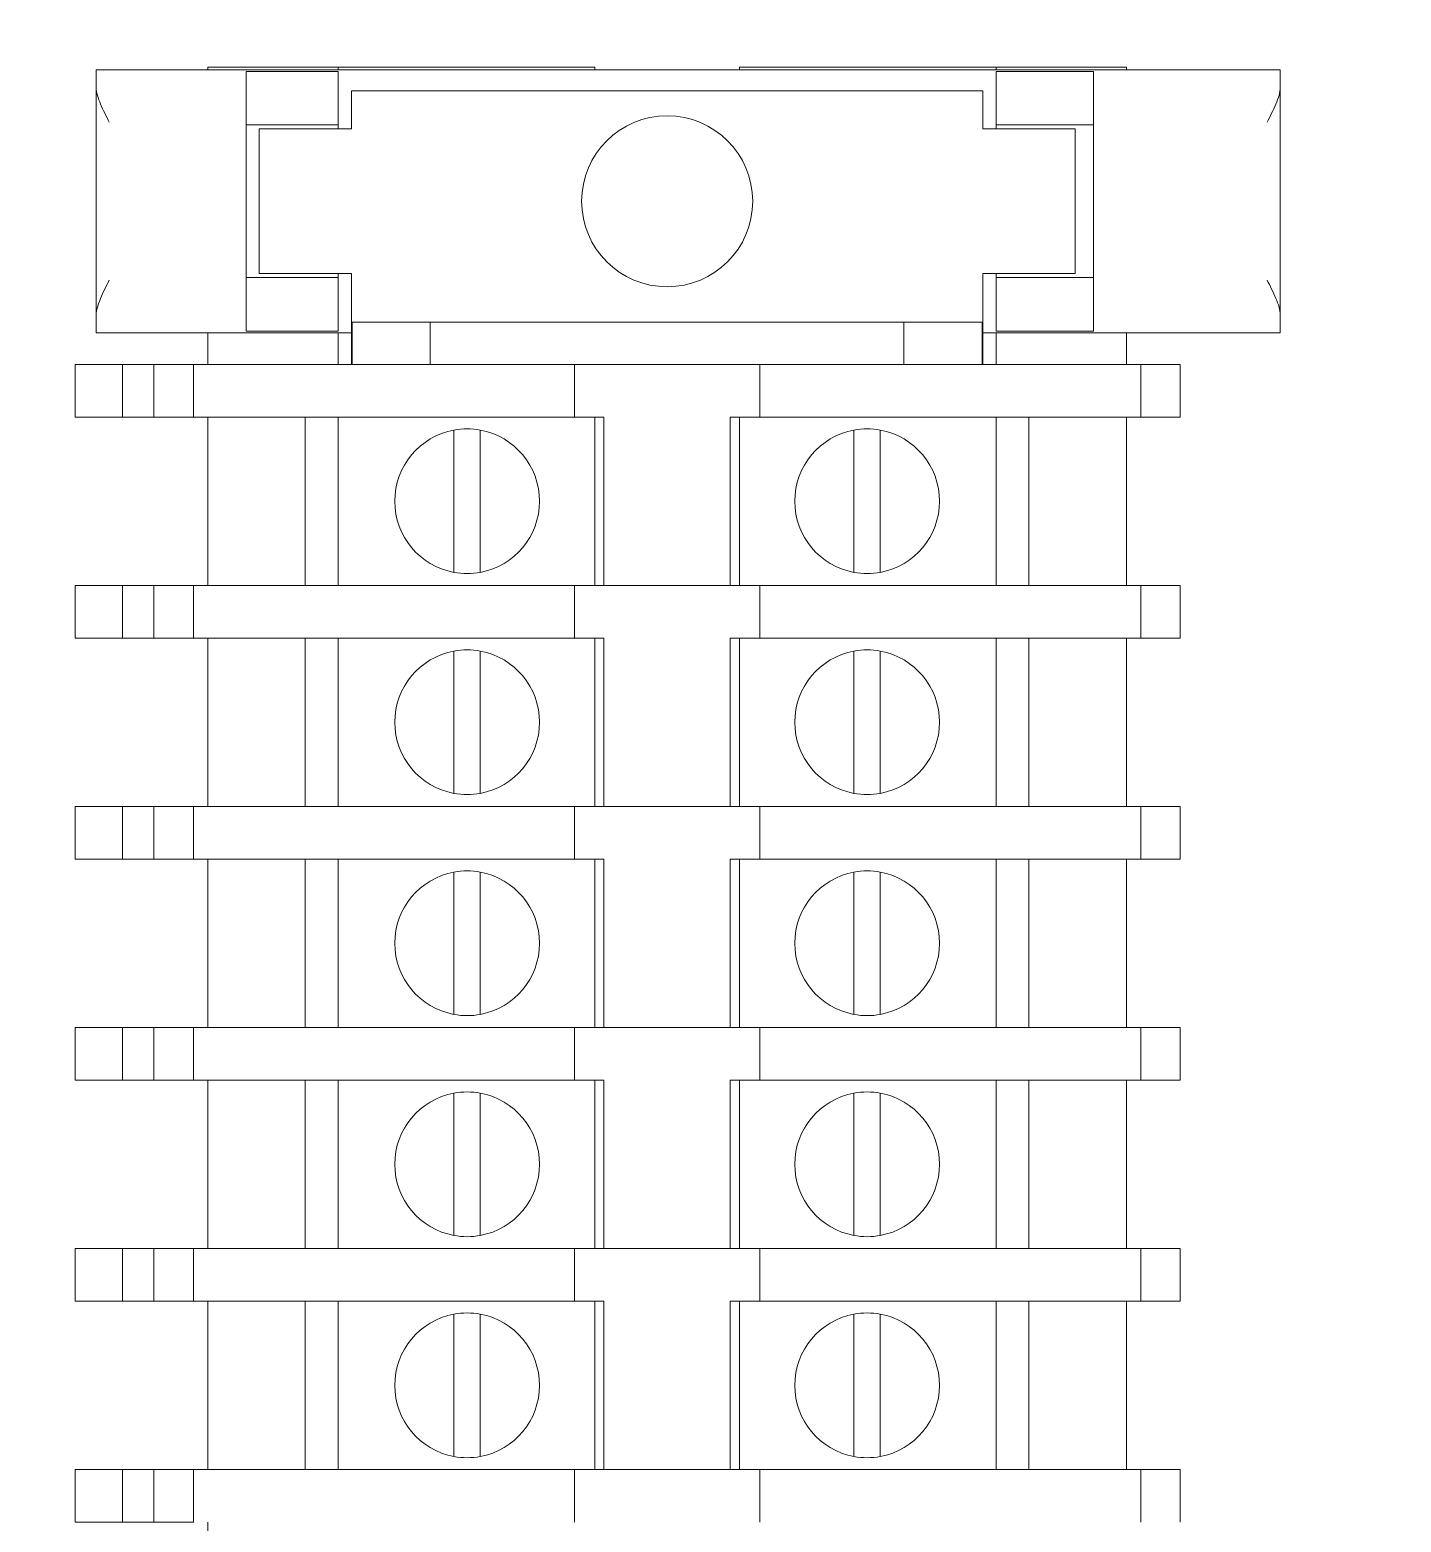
# Model space of a CAD drawing. Header units: millimetres. Extents: x 0 to 5940, y 0 to 4200.
# Drawn here: x 2229.1 to 2281.3, y 3108.2 to 3164.9 of the extents above; entities that cross this region are included whole.
import ezdxf

# ---------------------------------------------------------------- set-up
doc = ezdxf.new("R2010")
doc.units = ezdxf.units.MM
doc.header["$LTSCALE"] = 10
doc.layers.add('가시적인 것(ISO)', color=3, linetype='Continuous', lineweight=5, true_color=0x00ff00)
doc.layers.add('해치(ISO)', color=7, linetype='Continuous', lineweight=5)

msp = doc.modelspace()

# ---------------------------------------------------------------- hatches: boundary and pattern name
at = {"layer": '해치(ISO)'}
h = msp.add_hatch(dxfattribs=at)
h.set_pattern_fill('ANSI31', color=256, scale=254, angle=75.0002, style=0)
h.set_pattern_definition([(120.0002, (0, 0), (-27.49626, -15.87508), [])])
edge = h.paths.add_edge_path()
edge.add_line((2554.062, 3517.714), (2581.562, 3517.714))
edge.add_ellipse((2581.562, 3513.214), major_axis=(0, 4.5), ratio=1, start_angle=270, end_angle=360, ccw=False)
edge.add_line((2586.062, 3513.214), (2586.062, 3485.714))
edge.add_ellipse((2589.062, 3485.714), major_axis=(-3, 0), ratio=1, start_angle=0, end_angle=90)
edge.add_line((2589.062, 3482.714), (2591.062, 3482.714))
edge.add_line((2591.062, 3482.714), (2591.062, 3522.714))
edge.add_line((2591.062, 3522.714), (2551.062, 3522.714))
edge.add_line((2551.062, 3522.714), (2551.062, 3520.714))
edge.add_ellipse((2554.062, 3520.714), major_axis=(-3, 0), ratio=1, start_angle=0, end_angle=90)
edge = h.paths.add_edge_path()
edge.add_line((1795.662, 3482.714), (1797.662, 3482.714))
edge.add_ellipse((1797.662, 3485.714), major_axis=(0, -3), ratio=1, start_angle=0, end_angle=90)
edge.add_line((1800.662, 3485.714), (1800.662, 3513.214))
edge.add_ellipse((1805.162, 3513.214), major_axis=(-4.5, 0), ratio=1, start_angle=270, end_angle=360, ccw=False)
edge.add_line((1805.162, 3517.714), (1832.662, 3517.714))
edge.add_ellipse((1832.662, 3520.714), major_axis=(0, -3), ratio=1, start_angle=0, end_angle=90)
edge.add_line((1835.662, 3520.714), (1835.662, 3522.714))
edge.add_line((1835.662, 3522.714), (1795.662, 3522.714))
edge.add_line((1795.662, 3522.714), (1795.662, 3482.714))
edge = h.paths.add_edge_path()
edge.add_line((1795.662, 2817.314), (1795.662, 2777.314))
edge.add_line((1795.662, 2777.314), (1835.662, 2777.314))
edge.add_line((1835.662, 2777.314), (1835.662, 2779.314))
edge.add_ellipse((1832.662, 2779.314), major_axis=(3, 0), ratio=1, start_angle=0, end_angle=90)
edge.add_line((1832.662, 2782.314), (1804.901, 2782.314))
edge.add_ellipse((1804.901, 2786.814), major_axis=(0, -4.5), ratio=1, start_angle=269.5089, end_angle=360, ccw=False)
edge.add_line((1800.401, 2786.853), (1800.636, 2814.289))
edge.add_ellipse((1797.636, 2814.314), major_axis=(3, -0.026), ratio=1, start_angle=0, end_angle=90.4911)
edge.add_line((1797.636, 2817.314), (1795.662, 2817.314))
edge = h.paths.add_edge_path()
edge.add_line((2586.088, 2814.289), (2586.323, 2786.853))
edge.add_ellipse((2581.823, 2786.814), major_axis=(4.5, 0.039), ratio=1, start_angle=269.5089, end_angle=360, ccw=False)
edge.add_line((2581.823, 2782.314), (2554.062, 2782.314))
edge.add_ellipse((2554.062, 2779.314), major_axis=(0, 3), ratio=1, start_angle=0, end_angle=90)
edge.add_line((2551.062, 2779.314), (2551.062, 2777.314))
edge.add_line((2551.062, 2777.314), (2591.062, 2777.314))
edge.add_line((2591.062, 2777.314), (2591.062, 2817.314))
edge.add_line((2591.062, 2817.314), (2589.088, 2817.314))
edge.add_ellipse((2589.088, 2814.314), major_axis=(0, 3), ratio=1, start_angle=0, end_angle=90.4911)

# ---------------------------------------------------------------- linework, layer by layer
at = {"layer": '가시적인 것(ISO)'}
for p, q in [((2235.904, 3163.514), (2235.929, 3163.514)), ((2235.904, 3163.514), (2235.904, 3163.414)), ((2235.929, 3163.514), (2236.662, 3163.514)), ((2238.862, 3163.514), (2236.662, 3163.514)), ((2238.862, 3163.514), (2240.862, 3163.514)), ((2250.612, 3163.514), (2240.862, 3163.514)), ((2240.862, 3163.514), (2240.862, 3163.414)), ((2250.612, 3163.414), (2250.612, 3163.514)), ((2256.112, 3163.514), (2256.112, 3163.414)), ((2265.862, 3163.514), (2256.112, 3163.514)), ((2265.862, 3163.514), (2267.862, 3163.514)), ((2265.862, 3163.514), (2265.862, 3163.414)), ((2270.062, 3163.514), (2267.862, 3163.514)), ((2270.062, 3163.514), (2270.795, 3163.514)), ((2270.795, 3163.514), (2270.82, 3163.514)), ((2270.82, 3163.514), (2270.82, 3163.414)), ((2276.662, 3163.414), (2231.662, 3163.414)), ((2231.662, 3163.414), (2231.662, 3162.737)), ((2237.362, 3161.414), (2237.362, 3163.351)), ((2240.862, 3163.351), (2237.362, 3163.351)), ((2240.862, 3163.351), (2240.862, 3161.414)), ((2265.862, 3161.414), (2265.862, 3163.351)), ((2269.562, 3163.351), (2265.862, 3163.351)), ((2269.562, 3163.351), (2269.562, 3161.414)), ((2276.662, 3162.737), (2276.662, 3163.414)), ((2231.662, 3154.091), (2231.662, 3162.737)), ((2241.362, 3161.164), (2241.362, 3162.614)), ((2241.362, 3162.614), (2265.362, 3162.614)), ((2265.362, 3162.614), (2265.362, 3161.164)), ((2276.662, 3154.091), (2276.662, 3162.737)), ((2237.362, 3155.414), (2237.362, 3161.414)), ((2237.362, 3161.314), (2240.862, 3161.314)), ((2240.862, 3161.164), (2240.862, 3161.414)), ((2265.862, 3161.164), (2265.862, 3161.414)), ((2265.862, 3161.314), (2269.562, 3161.314)), ((2269.562, 3155.414), (2269.562, 3161.414)), ((2240.362, 3161.164), (2237.862, 3161.164)), ((2237.862, 3155.664), (2237.862, 3161.164)), ((2240.362, 3161.164), (2241.362, 3161.164)), ((2265.362, 3161.164), (2266.362, 3161.164)), ((2268.862, 3161.164), (2266.362, 3161.164)), ((2268.862, 3155.664), (2268.862, 3161.164)), ((2237.862, 3155.664), (2240.362, 3155.664)), ((2241.362, 3155.664), (2240.362, 3155.664)), ((2240.862, 3155.414), (2240.862, 3155.664)), ((2241.362, 3155.314), (2241.362, 3155.664)), ((2265.362, 3155.664), (2265.362, 3155.314)), ((2266.362, 3155.664), (2265.362, 3155.664)), ((2265.862, 3155.414), (2265.862, 3155.664)), ((2266.362, 3155.664), (2268.862, 3155.664)), ((2237.362, 3155.514), (2240.862, 3155.514)), ((2237.362, 3153.478), (2237.362, 3155.414)), ((2240.862, 3155.414), (2240.862, 3153.478)), ((2241.362, 3153.814), (2241.362, 3155.314)), ((2265.362, 3155.314), (2265.362, 3153.814)), ((2265.862, 3155.514), (2269.562, 3155.514)), ((2265.862, 3153.478), (2265.862, 3155.414)), ((2269.562, 3155.414), (2269.562, 3153.478)), ((2231.662, 3154.091), (2231.662, 3153.414)), ((2276.662, 3153.414), (2276.662, 3154.091)), ((2241.362, 3153.414), (2231.662, 3153.414)), ((2235.904, 3153.414), (2235.904, 3152.214)), ((2237.362, 3153.478), (2240.862, 3153.478)), ((2240.862, 3153.414), (2240.862, 3152.214)), ((2241.362, 3153.814), (2241.392, 3153.814)), ((2241.362, 3152.214), (2241.362, 3153.814)), ((2241.948, 3153.814), (2241.392, 3153.814)), ((2241.392, 3152.214), (2241.392, 3153.814)), ((2241.948, 3153.814), (2243.776, 3153.814)), ((2243.776, 3153.814), (2244.362, 3153.814)), ((2247.362, 3153.814), (2244.362, 3153.814)), ((2244.362, 3152.214), (2244.362, 3153.814)), ((2247.362, 3153.814), (2259.362, 3153.814)), ((2262.362, 3153.814), (2259.362, 3153.814)), ((2262.362, 3153.814), (2262.948, 3153.814)), ((2262.362, 3152.214), (2262.362, 3153.814)), ((2262.948, 3153.814), (2264.776, 3153.814)), ((2265.331, 3153.814), (2264.776, 3153.814)), ((2265.331, 3153.814), (2265.331, 3152.214)), ((2265.331, 3153.814), (2265.362, 3153.814)), ((2265.362, 3153.814), (2265.362, 3152.214)), ((2276.662, 3153.414), (2265.362, 3153.414)), ((2265.862, 3153.478), (2269.562, 3153.478)), ((2265.862, 3153.414), (2265.862, 3152.214)), ((2270.82, 3153.414), (2270.82, 3152.214)), ((2232.662, 3152.214), (2230.862, 3152.214)), ((2230.862, 3152.214), (2230.862, 3150.214)), ((2233.862, 3152.214), (2232.662, 3152.214)), ((2232.662, 3152.214), (2232.662, 3150.214)), ((2235.362, 3152.214), (2233.862, 3152.214)), ((2233.862, 3152.214), (2233.862, 3150.214)), ((2235.362, 3152.214), (2236.762, 3152.214)), ((2235.362, 3152.214), (2235.362, 3150.214)), ((2248.362, 3152.214), (2236.762, 3152.214)), ((2248.362, 3152.214), (2249.839, 3152.214)), ((2256.885, 3152.214), (2249.839, 3152.214)), ((2249.839, 3152.214), (2249.839, 3150.214)), ((2256.885, 3152.214), (2258.362, 3152.214)), ((2256.885, 3152.214), (2256.885, 3150.214)), ((2269.962, 3152.214), (2258.362, 3152.214)), ((2269.962, 3152.214), (2271.362, 3152.214)), ((2272.862, 3152.214), (2271.362, 3152.214)), ((2271.362, 3152.214), (2271.362, 3150.214)), ((2272.862, 3152.214), (2272.862, 3150.214)), ((2232.662, 3150.214), (2230.862, 3150.214)), ((2233.862, 3150.214), (2232.662, 3150.214)), ((2235.362, 3150.214), (2233.862, 3150.214)), ((2235.362, 3150.214), (2236.762, 3150.214)), ((2235.904, 3150.214), (2235.904, 3143.814)), ((2248.362, 3150.214), (2236.762, 3150.214)), ((2239.612, 3150.214), (2239.612, 3143.814)), ((2240.862, 3150.214), (2240.862, 3143.814)), ((2248.362, 3150.214), (2249.839, 3150.214)), ((2250.962, 3150.214), (2249.839, 3150.214)), ((2250.612, 3150.214), (2250.612, 3143.814)), ((2250.962, 3150.214), (2250.962, 3143.814)), ((2255.762, 3150.214), (2255.762, 3143.814)), ((2256.885, 3150.214), (2255.762, 3150.214)), ((2256.112, 3150.214), (2256.112, 3143.814)), ((2256.885, 3150.214), (2258.362, 3150.214)), ((2269.962, 3150.214), (2258.362, 3150.214)), ((2265.862, 3150.214), (2265.862, 3143.814)), ((2267.112, 3150.214), (2267.112, 3143.814)), ((2269.962, 3150.214), (2271.362, 3150.214)), ((2270.82, 3150.214), (2270.82, 3143.814)), ((2272.862, 3150.214), (2271.362, 3150.214)), ((2245.262, 3145.869), (2245.262, 3148.16)), ((2246.262, 3148.16), (2246.262, 3145.869)), ((2260.462, 3145.869), (2260.462, 3148.16)), ((2261.462, 3148.16), (2261.462, 3145.869)), ((2232.662, 3143.814), (2230.862, 3143.814)), ((2230.862, 3143.814), (2230.862, 3141.814)), ((2233.862, 3143.814), (2232.662, 3143.814)), ((2232.662, 3143.814), (2232.662, 3141.814)), ((2235.362, 3143.814), (2233.862, 3143.814)), ((2233.862, 3143.814), (2233.862, 3141.814)), ((2235.362, 3143.814), (2236.762, 3143.814)), ((2235.362, 3143.814), (2235.362, 3141.814)), ((2248.362, 3143.814), (2236.762, 3143.814)), ((2248.362, 3143.814), (2249.839, 3143.814)), ((2256.885, 3143.814), (2249.839, 3143.814)), ((2249.839, 3143.814), (2249.839, 3141.814)), ((2255.762, 3143.814), (2250.962, 3143.814)), ((2256.885, 3143.814), (2258.362, 3143.814)), ((2256.885, 3143.814), (2256.885, 3141.814)), ((2269.962, 3143.814), (2258.362, 3143.814)), ((2269.962, 3143.814), (2271.362, 3143.814)), ((2272.862, 3143.814), (2271.362, 3143.814)), ((2271.362, 3143.814), (2271.362, 3141.814)), ((2272.862, 3143.814), (2272.862, 3141.814)), ((2232.662, 3141.814), (2230.862, 3141.814)), ((2233.862, 3141.814), (2232.662, 3141.814)), ((2235.362, 3141.814), (2233.862, 3141.814)), ((2235.362, 3141.814), (2236.762, 3141.814)), ((2235.904, 3141.814), (2235.904, 3135.414)), ((2248.362, 3141.814), (2236.762, 3141.814)), ((2239.612, 3141.814), (2239.612, 3135.414)), ((2240.862, 3141.814), (2240.862, 3135.414)), ((2248.362, 3141.814), (2249.839, 3141.814)), ((2250.962, 3141.814), (2249.839, 3141.814)), ((2250.612, 3141.814), (2250.612, 3135.414)), ((2250.962, 3141.814), (2250.962, 3135.414)), ((2255.762, 3141.814), (2255.762, 3135.414)), ((2256.885, 3141.814), (2255.762, 3141.814)), ((2256.112, 3141.814), (2256.112, 3135.414)), ((2256.885, 3141.814), (2258.362, 3141.814)), ((2269.962, 3141.814), (2258.362, 3141.814)), ((2265.862, 3141.814), (2265.862, 3135.414)), ((2267.112, 3141.814), (2267.112, 3135.414)), ((2269.962, 3141.814), (2271.362, 3141.814)), ((2270.82, 3141.814), (2270.82, 3135.414)), ((2272.862, 3141.814), (2271.362, 3141.814)), ((2245.262, 3137.469), (2245.262, 3139.76)), ((2246.262, 3139.76), (2246.262, 3137.469)), ((2260.462, 3137.469), (2260.462, 3139.76)), ((2261.462, 3139.76), (2261.462, 3137.469)), ((2232.662, 3135.414), (2230.862, 3135.414)), ((2230.862, 3135.414), (2230.862, 3133.414)), ((2233.862, 3135.414), (2232.662, 3135.414)), ((2232.662, 3135.414), (2232.662, 3133.414)), ((2235.362, 3135.414), (2233.862, 3135.414)), ((2233.862, 3135.414), (2233.862, 3133.414)), ((2235.362, 3135.414), (2236.762, 3135.414)), ((2235.362, 3135.414), (2235.362, 3133.414)), ((2248.362, 3135.414), (2236.762, 3135.414)), ((2248.362, 3135.414), (2249.839, 3135.414)), ((2256.885, 3135.414), (2249.839, 3135.414)), ((2249.839, 3135.414), (2249.839, 3133.414)), ((2255.762, 3135.414), (2250.962, 3135.414)), ((2256.885, 3135.414), (2258.362, 3135.414)), ((2256.885, 3135.414), (2256.885, 3133.414)), ((2269.962, 3135.414), (2258.362, 3135.414)), ((2269.962, 3135.414), (2271.362, 3135.414)), ((2272.862, 3135.414), (2271.362, 3135.414)), ((2271.362, 3135.414), (2271.362, 3133.414)), ((2272.862, 3135.414), (2272.862, 3133.414)), ((2232.662, 3133.414), (2230.862, 3133.414)), ((2233.862, 3133.414), (2232.662, 3133.414)), ((2235.362, 3133.414), (2233.862, 3133.414)), ((2235.362, 3133.414), (2236.762, 3133.414)), ((2235.904, 3133.414), (2235.904, 3127.014)), ((2248.362, 3133.414), (2236.762, 3133.414)), ((2239.612, 3133.414), (2239.612, 3127.014)), ((2240.862, 3133.414), (2240.862, 3127.014)), ((2248.362, 3133.414), (2249.839, 3133.414)), ((2250.962, 3133.414), (2249.839, 3133.414)), ((2250.612, 3133.414), (2250.612, 3127.014)), ((2250.962, 3133.414), (2250.962, 3127.014)), ((2255.762, 3133.414), (2255.762, 3127.014)), ((2256.885, 3133.414), (2255.762, 3133.414)), ((2256.112, 3133.414), (2256.112, 3127.014)), ((2256.885, 3133.414), (2258.362, 3133.414)), ((2269.962, 3133.414), (2258.362, 3133.414)), ((2265.862, 3133.414), (2265.862, 3127.014)), ((2267.112, 3133.414), (2267.112, 3127.014)), ((2269.962, 3133.414), (2271.362, 3133.414)), ((2270.82, 3133.414), (2270.82, 3127.014)), ((2272.862, 3133.414), (2271.362, 3133.414)), ((2245.262, 3129.069), (2245.262, 3131.36)), ((2246.262, 3131.36), (2246.262, 3129.069)), ((2260.462, 3129.069), (2260.462, 3131.36)), ((2261.462, 3131.36), (2261.462, 3129.069)), ((2232.662, 3127.014), (2230.862, 3127.014)), ((2230.862, 3127.014), (2230.862, 3125.014)), ((2233.862, 3127.014), (2232.662, 3127.014)), ((2232.662, 3127.014), (2232.662, 3125.014)), ((2235.362, 3127.014), (2233.862, 3127.014)), ((2233.862, 3127.014), (2233.862, 3125.014)), ((2235.362, 3127.014), (2236.762, 3127.014)), ((2235.362, 3127.014), (2235.362, 3125.014)), ((2248.362, 3127.014), (2236.762, 3127.014)), ((2248.362, 3127.014), (2249.839, 3127.014)), ((2256.885, 3127.014), (2249.839, 3127.014)), ((2249.839, 3127.014), (2249.839, 3125.014)), ((2255.762, 3127.014), (2250.962, 3127.014)), ((2256.885, 3127.014), (2258.362, 3127.014)), ((2256.885, 3127.014), (2256.885, 3125.014)), ((2269.962, 3127.014), (2258.362, 3127.014)), ((2269.962, 3127.014), (2271.362, 3127.014)), ((2272.862, 3127.014), (2271.362, 3127.014)), ((2271.362, 3127.014), (2271.362, 3125.014)), ((2272.862, 3127.014), (2272.862, 3125.014)), ((2232.662, 3125.014), (2230.862, 3125.014)), ((2233.862, 3125.014), (2232.662, 3125.014)), ((2235.362, 3125.014), (2233.862, 3125.014)), ((2235.362, 3125.014), (2236.762, 3125.014)), ((2235.904, 3125.014), (2235.904, 3118.614)), ((2248.362, 3125.014), (2236.762, 3125.014)), ((2239.612, 3125.014), (2239.612, 3118.614)), ((2240.862, 3125.014), (2240.862, 3118.614)), ((2248.362, 3125.014), (2249.839, 3125.014)), ((2250.962, 3125.014), (2249.839, 3125.014)), ((2250.612, 3125.014), (2250.612, 3118.614)), ((2250.962, 3125.014), (2250.962, 3118.614)), ((2255.762, 3125.014), (2255.762, 3118.614)), ((2256.885, 3125.014), (2255.762, 3125.014)), ((2256.112, 3125.014), (2256.112, 3118.614)), ((2256.885, 3125.014), (2258.362, 3125.014)), ((2269.962, 3125.014), (2258.362, 3125.014)), ((2265.862, 3125.014), (2265.862, 3118.614)), ((2267.112, 3125.014), (2267.112, 3118.614)), ((2269.962, 3125.014), (2271.362, 3125.014)), ((2270.82, 3125.014), (2270.82, 3118.614)), ((2272.862, 3125.014), (2271.362, 3125.014)), ((2245.262, 3120.669), (2245.262, 3122.96)), ((2246.262, 3122.96), (2246.262, 3120.669)), ((2260.462, 3120.669), (2260.462, 3122.96)), ((2261.462, 3122.96), (2261.462, 3120.669)), ((2232.662, 3118.614), (2230.862, 3118.614)), ((2230.862, 3118.614), (2230.862, 3116.614)), ((2233.862, 3118.614), (2232.662, 3118.614)), ((2232.662, 3118.614), (2232.662, 3116.614)), ((2235.362, 3118.614), (2233.862, 3118.614)), ((2233.862, 3118.614), (2233.862, 3116.614)), ((2235.362, 3118.614), (2236.762, 3118.614)), ((2235.362, 3118.614), (2235.362, 3116.614)), ((2248.362, 3118.614), (2236.762, 3118.614)), ((2248.362, 3118.614), (2249.839, 3118.614)), ((2256.885, 3118.614), (2249.839, 3118.614)), ((2249.839, 3118.614), (2249.839, 3116.614)), ((2255.762, 3118.614), (2250.962, 3118.614)), ((2256.885, 3118.614), (2258.362, 3118.614)), ((2256.885, 3118.614), (2256.885, 3116.614)), ((2269.962, 3118.614), (2258.362, 3118.614)), ((2269.962, 3118.614), (2271.362, 3118.614)), ((2272.862, 3118.614), (2271.362, 3118.614)), ((2271.362, 3118.614), (2271.362, 3116.614)), ((2272.862, 3118.614), (2272.862, 3116.614)), ((2232.662, 3116.614), (2230.862, 3116.614)), ((2233.862, 3116.614), (2232.662, 3116.614)), ((2235.362, 3116.614), (2233.862, 3116.614)), ((2235.362, 3116.614), (2236.762, 3116.614)), ((2235.904, 3116.614), (2235.904, 3110.214)), ((2248.362, 3116.614), (2236.762, 3116.614)), ((2239.612, 3116.614), (2239.612, 3110.214)), ((2240.862, 3116.614), (2240.862, 3110.214)), ((2248.362, 3116.614), (2249.839, 3116.614)), ((2250.962, 3116.614), (2249.839, 3116.614)), ((2250.612, 3116.614), (2250.612, 3110.214)), ((2250.962, 3116.614), (2250.962, 3110.214)), ((2255.762, 3116.614), (2255.762, 3110.214)), ((2256.885, 3116.614), (2255.762, 3116.614)), ((2256.112, 3116.614), (2256.112, 3110.214)), ((2256.885, 3116.614), (2258.362, 3116.614)), ((2269.962, 3116.614), (2258.362, 3116.614)), ((2265.862, 3116.614), (2265.862, 3110.214)), ((2267.112, 3116.614), (2267.112, 3110.214)), ((2269.962, 3116.614), (2271.362, 3116.614)), ((2270.82, 3116.614), (2270.82, 3110.214)), ((2272.862, 3116.614), (2271.362, 3116.614)), ((2245.262, 3112.269), (2245.262, 3114.56)), ((2246.262, 3114.56), (2246.262, 3112.269)), ((2260.462, 3112.269), (2260.462, 3114.56)), ((2261.462, 3114.56), (2261.462, 3112.269)), ((2232.662, 3110.214), (2230.862, 3110.214)), ((2230.862, 3110.214), (2230.862, 3108.214)), ((2233.862, 3110.214), (2232.662, 3110.214)), ((2232.662, 3110.214), (2232.662, 3108.214)), ((2235.362, 3110.214), (2233.862, 3110.214)), ((2233.862, 3110.214), (2233.862, 3108.214)), ((2235.362, 3110.214), (2236.762, 3110.214)), ((2235.362, 3110.214), (2235.362, 3108.214)), ((2248.362, 3110.214), (2236.762, 3110.214)), ((2248.362, 3110.214), (2249.839, 3110.214)), ((2256.885, 3110.214), (2249.839, 3110.214)), ((2249.839, 3110.214), (2249.839, 3108.214)), ((2255.762, 3110.214), (2250.962, 3110.214)), ((2256.885, 3110.214), (2258.362, 3110.214)), ((2256.885, 3110.214), (2256.885, 3108.214)), ((2269.962, 3110.214), (2258.362, 3110.214)), ((2269.962, 3110.214), (2271.362, 3110.214)), ((2272.862, 3110.214), (2271.362, 3110.214)), ((2271.362, 3110.214), (2271.362, 3108.214)), ((2272.862, 3110.214), (2272.862, 3108.214)), ((2232.662, 3108.214), (2230.862, 3108.214)), ((2233.862, 3108.214), (2232.662, 3108.214)), ((2235.362, 3108.214), (2233.862, 3108.214)), ((2235.904, 3108.214), (2235.904, 3101.814))]:
    msp.add_line(p, q, dxfattribs=at)
msp.add_circle((2253.362, 3158.414), 3.25, dxfattribs=at)
for centre, start, end in [((2245.762, 3147.014), 100.4757, 259.5243), ((2245.762, 3147.014), 79.5243, 100.4757), ((2245.762, 3147.014), 280.4757, 79.5243), ((2260.962, 3147.014), 100.4757, 259.5243), ((2260.962, 3147.014), 79.5243, 100.4757), ((2260.962, 3147.014), 280.4757, 79.5243), ((2245.762, 3147.014), 259.5243, 280.4757), ((2260.962, 3147.014), 259.5243, 280.4757), ((2245.762, 3138.614), 100.4757, 259.5243), ((2245.762, 3138.614), 79.5243, 100.4757), ((2245.762, 3138.614), 280.4757, 79.5243), ((2260.962, 3138.614), 100.4757, 259.5243), ((2260.962, 3138.614), 79.5243, 100.4757), ((2260.962, 3138.614), 280.4757, 79.5243), ((2245.762, 3138.614), 259.5243, 280.4757), ((2260.962, 3138.614), 259.5243, 280.4757), ((2245.762, 3130.214), 100.4757, 259.5243), ((2245.762, 3130.214), 79.5243, 100.4757), ((2245.762, 3130.214), 280.4757, 79.5243), ((2260.962, 3130.214), 100.4757, 259.5243), ((2260.962, 3130.214), 79.5243, 100.4757), ((2260.962, 3130.214), 280.4757, 79.5243), ((2245.762, 3130.214), 259.5243, 280.4757), ((2260.962, 3130.214), 259.5243, 280.4757), ((2245.762, 3121.814), 100.4757, 259.5243), ((2245.762, 3121.814), 79.5243, 100.4757), ((2245.762, 3121.814), 280.4757, 79.5243), ((2260.962, 3121.814), 100.4757, 259.5243), ((2260.962, 3121.814), 79.5243, 100.4757), ((2260.962, 3121.814), 280.4757, 79.5243), ((2245.762, 3121.814), 259.5243, 280.4757), ((2260.962, 3121.814), 259.5243, 280.4757), ((2245.762, 3113.414), 100.4757, 259.5243), ((2245.762, 3113.414), 79.5243, 100.4757), ((2245.762, 3113.414), 280.4757, 79.5243), ((2260.962, 3113.414), 100.4757, 259.5243), ((2260.962, 3113.414), 79.5243, 100.4757), ((2260.962, 3113.414), 280.4757, 79.5243), ((2245.762, 3113.414), 259.5243, 280.4757), ((2260.962, 3113.414), 259.5243, 280.4757)]:
    msp.add_arc(centre, 2.75, start, end, dxfattribs=at)
for points, knots in [([(2232.162, 3161.414), (2232.05, 3161.637), (2231.929, 3161.877), (2231.737, 3162.334), (2231.662, 3162.55), (2231.662, 3162.737)], [0, 0, 0, 0, 0.0748193, 0.0748193, 0.1496386, 0.1496386, 0.1496386, 0.1496386]), ([(2276.662, 3162.737), (2276.662, 3162.55), (2276.587, 3162.334), (2276.394, 3161.877), (2276.273, 3161.637), (2276.162, 3161.414)], [0.3253911, 0.3253911, 0.3253911, 0.3253911, 0.4002104, 0.4002104, 0.4750297, 0.4750297, 0.4750297, 0.4750297]), ([(2231.662, 3154.091), (2231.662, 3154.278), (2231.737, 3154.494), (2231.929, 3154.951), (2232.05, 3155.191), (2232.162, 3155.414)], [0.3253911, 0.3253911, 0.3253911, 0.3253911, 0.4002104, 0.4002104, 0.4750297, 0.4750297, 0.4750297, 0.4750297]), ([(2276.162, 3155.414), (2276.273, 3155.191), (2276.394, 3154.951), (2276.587, 3154.494), (2276.662, 3154.278), (2276.662, 3154.091)], [0, 0, 0, 0, 0.0748193, 0.0748193, 0.1496386, 0.1496386, 0.1496386, 0.1496386]), ([(2245.262, 3148.16), (2245.262, 3148.36), (2245.262, 3148.596), (2245.262, 3148.955), (2245.262, 3149.144), (2245.262, 3149.41), (2245.262, 3149.534), (2245.262, 3149.675), (2245.262, 3149.701), (2245.262, 3149.718)], [0.7826557, 0.7826557, 0.7826557, 0.7826557, 0.8426253, 0.8426253, 0.8991856, 0.8991856, 0.9546323, 0.9546323, 1.009615, 1.009615, 1.009615, 1.009615]), ([(2246.262, 3149.718), (2246.262, 3149.701), (2246.262, 3149.675), (2246.262, 3149.534), (2246.262, 3149.41), (2246.262, 3149.144), (2246.262, 3148.955), (2246.262, 3148.596), (2246.262, 3148.36), (2246.262, 3148.16)], [0.3365383, 0.3365383, 0.3365383, 0.3365383, 0.391521, 0.391521, 0.4469677, 0.4469677, 0.503528, 0.503528, 0.5634976, 0.5634976, 0.5634976, 0.5634976]), ([(2260.462, 3148.16), (2260.462, 3148.36), (2260.462, 3148.596), (2260.462, 3148.955), (2260.462, 3149.144), (2260.462, 3149.41), (2260.462, 3149.534), (2260.462, 3149.675), (2260.462, 3149.701), (2260.462, 3149.718)], [0.7826557, 0.7826557, 0.7826557, 0.7826557, 0.8426253, 0.8426253, 0.8991856, 0.8991856, 0.9546323, 0.9546323, 1.009615, 1.009615, 1.009615, 1.009615]), ([(2261.462, 3149.718), (2261.462, 3149.701), (2261.462, 3149.675), (2261.462, 3149.534), (2261.462, 3149.41), (2261.462, 3149.144), (2261.462, 3148.955), (2261.462, 3148.596), (2261.462, 3148.36), (2261.462, 3148.16)], [0.3365383, 0.3365383, 0.3365383, 0.3365383, 0.391521, 0.391521, 0.4469677, 0.4469677, 0.503528, 0.503528, 0.5634976, 0.5634976, 0.5634976, 0.5634976]), ([(2245.262, 3144.31), (2245.262, 3144.327), (2245.262, 3144.353), (2245.262, 3144.495), (2245.262, 3144.619), (2245.262, 3144.884), (2245.262, 3145.073), (2245.262, 3145.433), (2245.262, 3145.669), (2245.262, 3145.869)], [0.3365383, 0.3365383, 0.3365383, 0.3365383, 0.391521, 0.391521, 0.4469677, 0.4469677, 0.503528, 0.503528, 0.5634976, 0.5634976, 0.5634976, 0.5634976]), ([(2246.262, 3145.869), (2246.262, 3145.669), (2246.262, 3145.433), (2246.262, 3145.073), (2246.262, 3144.884), (2246.262, 3144.619), (2246.262, 3144.495), (2246.262, 3144.353), (2246.262, 3144.327), (2246.262, 3144.31)], [0.7826557, 0.7826557, 0.7826557, 0.7826557, 0.8426253, 0.8426253, 0.8991856, 0.8991856, 0.9546323, 0.9546323, 1.009615, 1.009615, 1.009615, 1.009615]), ([(2260.462, 3144.31), (2260.462, 3144.327), (2260.462, 3144.353), (2260.462, 3144.495), (2260.462, 3144.619), (2260.462, 3144.884), (2260.462, 3145.073), (2260.462, 3145.433), (2260.462, 3145.669), (2260.462, 3145.869)], [0.3365383, 0.3365383, 0.3365383, 0.3365383, 0.391521, 0.391521, 0.4469677, 0.4469677, 0.503528, 0.503528, 0.5634976, 0.5634976, 0.5634976, 0.5634976]), ([(2261.462, 3145.869), (2261.462, 3145.669), (2261.462, 3145.433), (2261.462, 3145.073), (2261.462, 3144.884), (2261.462, 3144.619), (2261.462, 3144.495), (2261.462, 3144.353), (2261.462, 3144.327), (2261.462, 3144.31)], [0.7826557, 0.7826557, 0.7826557, 0.7826557, 0.8426253, 0.8426253, 0.8991856, 0.8991856, 0.9546323, 0.9546323, 1.009615, 1.009615, 1.009615, 1.009615]), ([(2245.262, 3139.76), (2245.262, 3139.96), (2245.262, 3140.196), (2245.262, 3140.555), (2245.262, 3140.744), (2245.262, 3141.01), (2245.262, 3141.134), (2245.262, 3141.275), (2245.262, 3141.301), (2245.262, 3141.318)], [0.7826557, 0.7826557, 0.7826557, 0.7826557, 0.8426253, 0.8426253, 0.8991856, 0.8991856, 0.9546323, 0.9546323, 1.009615, 1.009615, 1.009615, 1.009615]), ([(2246.262, 3141.318), (2246.262, 3141.301), (2246.262, 3141.275), (2246.262, 3141.134), (2246.262, 3141.01), (2246.262, 3140.744), (2246.262, 3140.555), (2246.262, 3140.196), (2246.262, 3139.96), (2246.262, 3139.76)], [0.3365383, 0.3365383, 0.3365383, 0.3365383, 0.391521, 0.391521, 0.4469677, 0.4469677, 0.503528, 0.503528, 0.5634976, 0.5634976, 0.5634976, 0.5634976]), ([(2260.462, 3139.76), (2260.462, 3139.96), (2260.462, 3140.196), (2260.462, 3140.555), (2260.462, 3140.744), (2260.462, 3141.01), (2260.462, 3141.134), (2260.462, 3141.275), (2260.462, 3141.301), (2260.462, 3141.318)], [0.7826557, 0.7826557, 0.7826557, 0.7826557, 0.8426253, 0.8426253, 0.8991856, 0.8991856, 0.9546323, 0.9546323, 1.009615, 1.009615, 1.009615, 1.009615]), ([(2261.462, 3141.318), (2261.462, 3141.301), (2261.462, 3141.275), (2261.462, 3141.134), (2261.462, 3141.01), (2261.462, 3140.744), (2261.462, 3140.555), (2261.462, 3140.196), (2261.462, 3139.96), (2261.462, 3139.76)], [0.3365383, 0.3365383, 0.3365383, 0.3365383, 0.391521, 0.391521, 0.4469677, 0.4469677, 0.503528, 0.503528, 0.5634976, 0.5634976, 0.5634976, 0.5634976]), ([(2245.262, 3135.91), (2245.262, 3135.927), (2245.262, 3135.953), (2245.262, 3136.095), (2245.262, 3136.219), (2245.262, 3136.484), (2245.262, 3136.673), (2245.262, 3137.033), (2245.262, 3137.269), (2245.262, 3137.469)], [0.3365383, 0.3365383, 0.3365383, 0.3365383, 0.391521, 0.391521, 0.4469677, 0.4469677, 0.503528, 0.503528, 0.5634976, 0.5634976, 0.5634976, 0.5634976]), ([(2246.262, 3137.469), (2246.262, 3137.269), (2246.262, 3137.033), (2246.262, 3136.673), (2246.262, 3136.484), (2246.262, 3136.219), (2246.262, 3136.095), (2246.262, 3135.953), (2246.262, 3135.927), (2246.262, 3135.91)], [0.7826557, 0.7826557, 0.7826557, 0.7826557, 0.8426253, 0.8426253, 0.8991856, 0.8991856, 0.9546323, 0.9546323, 1.009615, 1.009615, 1.009615, 1.009615]), ([(2260.462, 3135.91), (2260.462, 3135.927), (2260.462, 3135.953), (2260.462, 3136.095), (2260.462, 3136.219), (2260.462, 3136.484), (2260.462, 3136.673), (2260.462, 3137.033), (2260.462, 3137.269), (2260.462, 3137.469)], [0.3365383, 0.3365383, 0.3365383, 0.3365383, 0.391521, 0.391521, 0.4469677, 0.4469677, 0.503528, 0.503528, 0.5634976, 0.5634976, 0.5634976, 0.5634976]), ([(2261.462, 3137.469), (2261.462, 3137.269), (2261.462, 3137.033), (2261.462, 3136.673), (2261.462, 3136.484), (2261.462, 3136.219), (2261.462, 3136.095), (2261.462, 3135.953), (2261.462, 3135.927), (2261.462, 3135.91)], [0.7826557, 0.7826557, 0.7826557, 0.7826557, 0.8426253, 0.8426253, 0.8991856, 0.8991856, 0.9546323, 0.9546323, 1.009615, 1.009615, 1.009615, 1.009615]), ([(2245.262, 3131.36), (2245.262, 3131.56), (2245.262, 3131.796), (2245.262, 3132.155), (2245.262, 3132.344), (2245.262, 3132.61), (2245.262, 3132.734), (2245.262, 3132.875), (2245.262, 3132.901), (2245.262, 3132.918)], [0.7826557, 0.7826557, 0.7826557, 0.7826557, 0.8426253, 0.8426253, 0.8991856, 0.8991856, 0.9546323, 0.9546323, 1.009615, 1.009615, 1.009615, 1.009615]), ([(2246.262, 3132.918), (2246.262, 3132.901), (2246.262, 3132.875), (2246.262, 3132.734), (2246.262, 3132.61), (2246.262, 3132.344), (2246.262, 3132.155), (2246.262, 3131.796), (2246.262, 3131.56), (2246.262, 3131.36)], [0.3365383, 0.3365383, 0.3365383, 0.3365383, 0.391521, 0.391521, 0.4469677, 0.4469677, 0.503528, 0.503528, 0.5634976, 0.5634976, 0.5634976, 0.5634976]), ([(2260.462, 3131.36), (2260.462, 3131.56), (2260.462, 3131.796), (2260.462, 3132.155), (2260.462, 3132.344), (2260.462, 3132.61), (2260.462, 3132.734), (2260.462, 3132.875), (2260.462, 3132.901), (2260.462, 3132.918)], [0.7826557, 0.7826557, 0.7826557, 0.7826557, 0.8426253, 0.8426253, 0.8991856, 0.8991856, 0.9546323, 0.9546323, 1.009615, 1.009615, 1.009615, 1.009615]), ([(2261.462, 3132.918), (2261.462, 3132.901), (2261.462, 3132.875), (2261.462, 3132.734), (2261.462, 3132.61), (2261.462, 3132.344), (2261.462, 3132.155), (2261.462, 3131.796), (2261.462, 3131.56), (2261.462, 3131.36)], [0.3365383, 0.3365383, 0.3365383, 0.3365383, 0.391521, 0.391521, 0.4469677, 0.4469677, 0.503528, 0.503528, 0.5634976, 0.5634976, 0.5634976, 0.5634976]), ([(2245.262, 3127.51), (2245.262, 3127.527), (2245.262, 3127.553), (2245.262, 3127.695), (2245.262, 3127.819), (2245.262, 3128.084), (2245.262, 3128.273), (2245.262, 3128.633), (2245.262, 3128.869), (2245.262, 3129.069)], [0.3365383, 0.3365383, 0.3365383, 0.3365383, 0.391521, 0.391521, 0.4469677, 0.4469677, 0.503528, 0.503528, 0.5634976, 0.5634976, 0.5634976, 0.5634976]), ([(2246.262, 3129.069), (2246.262, 3128.869), (2246.262, 3128.633), (2246.262, 3128.273), (2246.262, 3128.084), (2246.262, 3127.819), (2246.262, 3127.695), (2246.262, 3127.553), (2246.262, 3127.527), (2246.262, 3127.51)], [0.7826557, 0.7826557, 0.7826557, 0.7826557, 0.8426253, 0.8426253, 0.8991856, 0.8991856, 0.9546323, 0.9546323, 1.009615, 1.009615, 1.009615, 1.009615]), ([(2260.462, 3127.51), (2260.462, 3127.527), (2260.462, 3127.553), (2260.462, 3127.695), (2260.462, 3127.819), (2260.462, 3128.084), (2260.462, 3128.273), (2260.462, 3128.633), (2260.462, 3128.869), (2260.462, 3129.069)], [0.3365383, 0.3365383, 0.3365383, 0.3365383, 0.391521, 0.391521, 0.4469677, 0.4469677, 0.503528, 0.503528, 0.5634976, 0.5634976, 0.5634976, 0.5634976]), ([(2261.462, 3129.069), (2261.462, 3128.869), (2261.462, 3128.633), (2261.462, 3128.273), (2261.462, 3128.084), (2261.462, 3127.819), (2261.462, 3127.695), (2261.462, 3127.553), (2261.462, 3127.527), (2261.462, 3127.51)], [0.7826557, 0.7826557, 0.7826557, 0.7826557, 0.8426253, 0.8426253, 0.8991856, 0.8991856, 0.9546323, 0.9546323, 1.009615, 1.009615, 1.009615, 1.009615]), ([(2245.262, 3122.96), (2245.262, 3123.16), (2245.262, 3123.396), (2245.262, 3123.755), (2245.262, 3123.944), (2245.262, 3124.21), (2245.262, 3124.334), (2245.262, 3124.475), (2245.262, 3124.501), (2245.262, 3124.518)], [0.7826557, 0.7826557, 0.7826557, 0.7826557, 0.8426253, 0.8426253, 0.8991856, 0.8991856, 0.9546323, 0.9546323, 1.009615, 1.009615, 1.009615, 1.009615]), ([(2246.262, 3124.518), (2246.262, 3124.501), (2246.262, 3124.475), (2246.262, 3124.334), (2246.262, 3124.21), (2246.262, 3123.944), (2246.262, 3123.755), (2246.262, 3123.396), (2246.262, 3123.16), (2246.262, 3122.96)], [0.3365383, 0.3365383, 0.3365383, 0.3365383, 0.391521, 0.391521, 0.4469677, 0.4469677, 0.503528, 0.503528, 0.5634976, 0.5634976, 0.5634976, 0.5634976]), ([(2260.462, 3122.96), (2260.462, 3123.16), (2260.462, 3123.396), (2260.462, 3123.755), (2260.462, 3123.944), (2260.462, 3124.21), (2260.462, 3124.334), (2260.462, 3124.475), (2260.462, 3124.501), (2260.462, 3124.518)], [0.7826557, 0.7826557, 0.7826557, 0.7826557, 0.8426253, 0.8426253, 0.8991856, 0.8991856, 0.9546323, 0.9546323, 1.009615, 1.009615, 1.009615, 1.009615]), ([(2261.462, 3124.518), (2261.462, 3124.501), (2261.462, 3124.475), (2261.462, 3124.334), (2261.462, 3124.21), (2261.462, 3123.944), (2261.462, 3123.755), (2261.462, 3123.396), (2261.462, 3123.16), (2261.462, 3122.96)], [0.3365383, 0.3365383, 0.3365383, 0.3365383, 0.391521, 0.391521, 0.4469677, 0.4469677, 0.503528, 0.503528, 0.5634976, 0.5634976, 0.5634976, 0.5634976]), ([(2245.262, 3119.11), (2245.262, 3119.127), (2245.262, 3119.153), (2245.262, 3119.295), (2245.262, 3119.419), (2245.262, 3119.684), (2245.262, 3119.873), (2245.262, 3120.233), (2245.262, 3120.469), (2245.262, 3120.669)], [0.3365383, 0.3365383, 0.3365383, 0.3365383, 0.391521, 0.391521, 0.4469677, 0.4469677, 0.503528, 0.503528, 0.5634976, 0.5634976, 0.5634976, 0.5634976]), ([(2246.262, 3120.669), (2246.262, 3120.469), (2246.262, 3120.233), (2246.262, 3119.873), (2246.262, 3119.684), (2246.262, 3119.419), (2246.262, 3119.295), (2246.262, 3119.153), (2246.262, 3119.127), (2246.262, 3119.11)], [0.7826557, 0.7826557, 0.7826557, 0.7826557, 0.8426253, 0.8426253, 0.8991856, 0.8991856, 0.9546323, 0.9546323, 1.009615, 1.009615, 1.009615, 1.009615]), ([(2260.462, 3119.11), (2260.462, 3119.127), (2260.462, 3119.153), (2260.462, 3119.295), (2260.462, 3119.419), (2260.462, 3119.684), (2260.462, 3119.873), (2260.462, 3120.233), (2260.462, 3120.469), (2260.462, 3120.669)], [0.3365383, 0.3365383, 0.3365383, 0.3365383, 0.391521, 0.391521, 0.4469677, 0.4469677, 0.503528, 0.503528, 0.5634976, 0.5634976, 0.5634976, 0.5634976]), ([(2261.462, 3120.669), (2261.462, 3120.469), (2261.462, 3120.233), (2261.462, 3119.873), (2261.462, 3119.684), (2261.462, 3119.419), (2261.462, 3119.295), (2261.462, 3119.153), (2261.462, 3119.127), (2261.462, 3119.11)], [0.7826557, 0.7826557, 0.7826557, 0.7826557, 0.8426253, 0.8426253, 0.8991856, 0.8991856, 0.9546323, 0.9546323, 1.009615, 1.009615, 1.009615, 1.009615]), ([(2245.262, 3114.56), (2245.262, 3114.76), (2245.262, 3114.996), (2245.262, 3115.355), (2245.262, 3115.544), (2245.262, 3115.81), (2245.262, 3115.934), (2245.262, 3116.075), (2245.262, 3116.101), (2245.262, 3116.118)], [0.7826557, 0.7826557, 0.7826557, 0.7826557, 0.8426253, 0.8426253, 0.8991856, 0.8991856, 0.9546323, 0.9546323, 1.009615, 1.009615, 1.009615, 1.009615]), ([(2246.262, 3116.118), (2246.262, 3116.101), (2246.262, 3116.075), (2246.262, 3115.934), (2246.262, 3115.81), (2246.262, 3115.544), (2246.262, 3115.355), (2246.262, 3114.996), (2246.262, 3114.76), (2246.262, 3114.56)], [0.3365383, 0.3365383, 0.3365383, 0.3365383, 0.391521, 0.391521, 0.4469677, 0.4469677, 0.503528, 0.503528, 0.5634976, 0.5634976, 0.5634976, 0.5634976]), ([(2260.462, 3114.56), (2260.462, 3114.76), (2260.462, 3114.996), (2260.462, 3115.355), (2260.462, 3115.544), (2260.462, 3115.81), (2260.462, 3115.934), (2260.462, 3116.075), (2260.462, 3116.101), (2260.462, 3116.118)], [0.7826557, 0.7826557, 0.7826557, 0.7826557, 0.8426253, 0.8426253, 0.8991856, 0.8991856, 0.9546323, 0.9546323, 1.009615, 1.009615, 1.009615, 1.009615]), ([(2261.462, 3116.118), (2261.462, 3116.101), (2261.462, 3116.075), (2261.462, 3115.934), (2261.462, 3115.81), (2261.462, 3115.544), (2261.462, 3115.355), (2261.462, 3114.996), (2261.462, 3114.76), (2261.462, 3114.56)], [0.3365383, 0.3365383, 0.3365383, 0.3365383, 0.391521, 0.391521, 0.4469677, 0.4469677, 0.503528, 0.503528, 0.5634976, 0.5634976, 0.5634976, 0.5634976]), ([(2245.262, 3110.71), (2245.262, 3110.727), (2245.262, 3110.753), (2245.262, 3110.895), (2245.262, 3111.019), (2245.262, 3111.284), (2245.262, 3111.473), (2245.262, 3111.833), (2245.262, 3112.069), (2245.262, 3112.269)], [0.3365383, 0.3365383, 0.3365383, 0.3365383, 0.391521, 0.391521, 0.4469677, 0.4469677, 0.503528, 0.503528, 0.5634976, 0.5634976, 0.5634976, 0.5634976]), ([(2246.262, 3112.269), (2246.262, 3112.069), (2246.262, 3111.833), (2246.262, 3111.473), (2246.262, 3111.284), (2246.262, 3111.019), (2246.262, 3110.895), (2246.262, 3110.753), (2246.262, 3110.727), (2246.262, 3110.71)], [0.7826557, 0.7826557, 0.7826557, 0.7826557, 0.8426253, 0.8426253, 0.8991856, 0.8991856, 0.9546323, 0.9546323, 1.009615, 1.009615, 1.009615, 1.009615]), ([(2260.462, 3110.71), (2260.462, 3110.727), (2260.462, 3110.753), (2260.462, 3110.895), (2260.462, 3111.019), (2260.462, 3111.284), (2260.462, 3111.473), (2260.462, 3111.833), (2260.462, 3112.069), (2260.462, 3112.269)], [0.3365383, 0.3365383, 0.3365383, 0.3365383, 0.391521, 0.391521, 0.4469677, 0.4469677, 0.503528, 0.503528, 0.5634976, 0.5634976, 0.5634976, 0.5634976]), ([(2261.462, 3112.269), (2261.462, 3112.069), (2261.462, 3111.833), (2261.462, 3111.473), (2261.462, 3111.284), (2261.462, 3111.019), (2261.462, 3110.895), (2261.462, 3110.753), (2261.462, 3110.727), (2261.462, 3110.71)], [0.7826557, 0.7826557, 0.7826557, 0.7826557, 0.8426253, 0.8426253, 0.8991856, 0.8991856, 0.9546323, 0.9546323, 1.009615, 1.009615, 1.009615, 1.009615])]:
    msp.add_open_spline(points, degree=3, knots=knots, dxfattribs=at)

doc.saveas('drawing.dxf')
